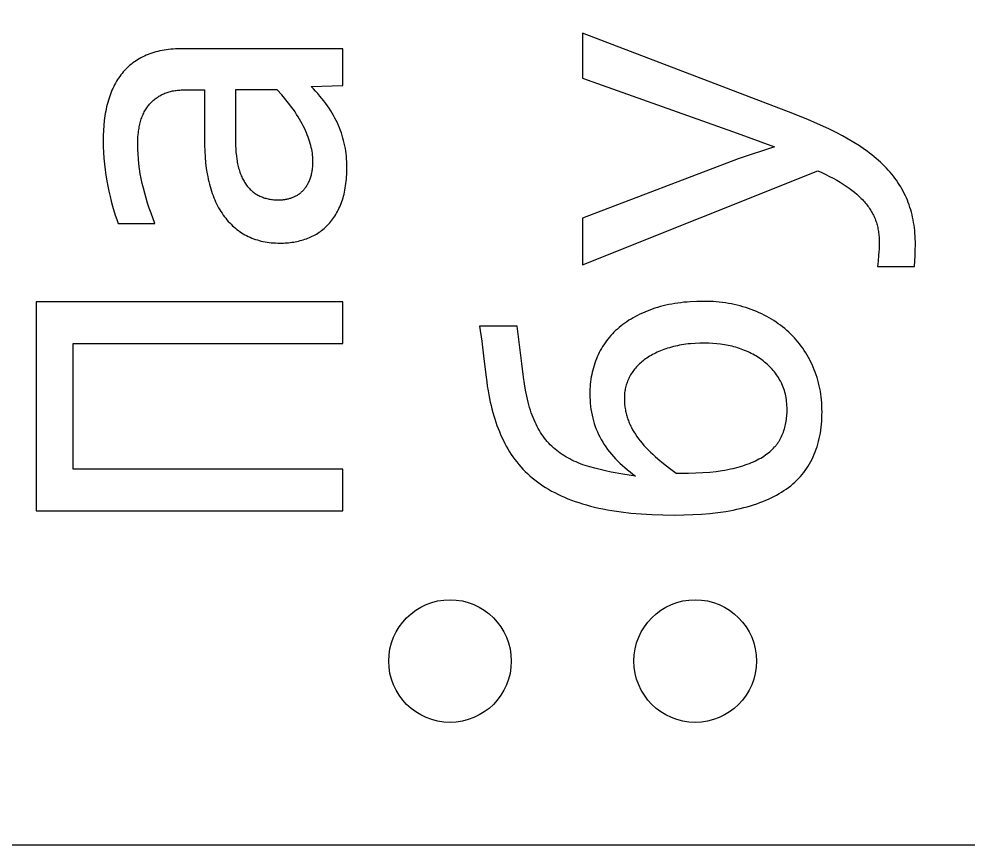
# Model space of a CAD drawing. Extents: x -175 to 175, y 1066 to 1531.
# Drawn here: x -36.1 to 25.9, y 1066 to 1119.9 of the extents above; entities that cross this region are included whole.
import ezdxf

# ---------------------------------------------------------------- set-up
doc = ezdxf.new("R2010")
doc.units = 0
doc.layers.add('DEFAULT', color=7, linetype='CONTINUOUS')

msp = doc.modelspace()

# ---------------------------------------------------------------- linework, layer by layer
at = {"layer": 'DEFAULT'}
msp.add_lwpolyline([(175, 1150.322), (175, 1181.678, 0.414214), (90.678, 1266), (-90.678, 1266, 0.414214), (-175, 1181.678), (-175, 1150.322, 0.414214), (-90.678, 1066), (90.678, 1066, 0.414214)], format="xyb", close=True, dxfattribs=at)
for points in [[(14.378, 1113.722), (0.637, 1118.956), (0.637, 1116.033), (10.736, 1112.437), (13.184, 1111.549), (10.797, 1110.769), (0.637, 1106.882), (0.637, 1103.852), (16, 1109.989), (16.267, 1109.866), (16.523, 1109.742), (16.77, 1109.617), (17.006, 1109.491), (17.233, 1109.364), (17.449, 1109.237), (17.655, 1109.108), (17.852, 1108.979), (18.038, 1108.848), (18.216, 1108.716), (18.386, 1108.582), (18.546, 1108.447), (18.697, 1108.31), (18.77, 1108.242), (18.84, 1108.172), (18.908, 1108.103), (18.974, 1108.033), (19.037, 1107.963), (19.099, 1107.892), (19.158, 1107.821), (19.215, 1107.749), (19.27, 1107.677), (19.323, 1107.605), (19.374, 1107.532), (19.423, 1107.458), (19.469, 1107.384), (19.514, 1107.309), (19.556, 1107.233), (19.597, 1107.157), (19.635, 1107.081), (19.671, 1107.004), (19.705, 1106.927), (19.737, 1106.849), (19.767, 1106.77), (19.795, 1106.691), (19.821, 1106.611), (19.845, 1106.531), (19.868, 1106.449), (19.889, 1106.367), (19.908, 1106.284), (19.925, 1106.201), (19.941, 1106.116), (19.956, 1106.031), (19.968, 1105.945), (19.979, 1105.858), (19.988, 1105.771), (19.996, 1105.682), (20.002, 1105.593), (20.006, 1105.503), (20.008, 1105.413), (20.009, 1105.321), (20.007, 1105.102), (20, 1104.889), (19.988, 1104.682), (19.971, 1104.48), (19.931, 1104.097), (19.887, 1103.745), (22.305, 1103.745), (22.35, 1104.449), (22.362, 1104.79), (22.366, 1105.168), (22.364, 1105.357), (22.359, 1105.543), (22.35, 1105.726), (22.337, 1105.908), (22.321, 1106.087), (22.301, 1106.264), (22.278, 1106.438), (22.251, 1106.611), (22.22, 1106.781), (22.186, 1106.948), (22.149, 1107.114), (22.107, 1107.277), (22.063, 1107.438), (22.014, 1107.597), (21.962, 1107.753), (21.907, 1107.907), (21.847, 1108.06), (21.784, 1108.21), (21.716, 1108.359), (21.645, 1108.507), (21.57, 1108.653), (21.49, 1108.798), (21.407, 1108.941), (21.319, 1109.082), (21.228, 1109.222), (21.133, 1109.36), (21.033, 1109.497), (20.93, 1109.632), (20.822, 1109.765), (20.711, 1109.897), (20.595, 1110.028), (20.476, 1110.157), (20.352, 1110.284), (20.224, 1110.411), (20.092, 1110.536), (19.956, 1110.659), (19.816, 1110.782), (19.671, 1110.903), (19.522, 1111.023), (19.368, 1111.142), (19.211, 1111.259), (19.049, 1111.376), (18.713, 1111.604), (18.36, 1111.828), (17.989, 1112.047), (17.601, 1112.262), (17.195, 1112.476), (16.771, 1112.688), (16.329, 1112.898), (15.39, 1113.313)], [(-17.066, 1115.487), (-15, 1115.549), (-15, 1117.936), (-25.589, 1117.936), (-25.748, 1117.934), (-25.905, 1117.929), (-26.059, 1117.921), (-26.211, 1117.91), (-26.36, 1117.895), (-26.506, 1117.878), (-26.649, 1117.857), (-26.79, 1117.832), (-26.929, 1117.805), (-27.064, 1117.774), (-27.197, 1117.74), (-27.328, 1117.703), (-27.456, 1117.663), (-27.581, 1117.619), (-27.703, 1117.573), (-27.823, 1117.523), (-27.941, 1117.47), (-28.055, 1117.414), (-28.168, 1117.355), (-28.278, 1117.294), (-28.385, 1117.229), (-28.49, 1117.162), (-28.592, 1117.092), (-28.692, 1117.02), (-28.789, 1116.944), (-28.884, 1116.866), (-28.976, 1116.785), (-29.066, 1116.701), (-29.153, 1116.614), (-29.238, 1116.524), (-29.32, 1116.432), (-29.399, 1116.337), (-29.477, 1116.239), (-29.551, 1116.138), (-29.623, 1116.035), (-29.693, 1115.929), (-29.76, 1115.82), (-29.825, 1115.709), (-29.887, 1115.595), (-29.946, 1115.478), (-30.004, 1115.358), (-30.058, 1115.236), (-30.11, 1115.111), (-30.16, 1114.984), (-30.207, 1114.854), (-30.251, 1114.721), (-30.293, 1114.585), (-30.333, 1114.447), (-30.37, 1114.306), (-30.405, 1114.163), (-30.437, 1114.018), (-30.467, 1113.871), (-30.494, 1113.722), (-30.519, 1113.57), (-30.562, 1113.261), (-30.596, 1112.943), (-30.62, 1112.616), (-30.634, 1112.281), (-30.639, 1111.937), (-30.634, 1111.556), (-30.618, 1111.176), (-30.592, 1110.798), (-30.555, 1110.422), (-30.509, 1110.051), (-30.457, 1109.688), (-30.398, 1109.332), (-30.333, 1108.984), (-30.262, 1108.644), (-30.186, 1108.313), (-30.105, 1107.99), (-30.019, 1107.676), (-29.841, 1107.085), (-29.751, 1106.811), (-29.66, 1106.551), (-27.257, 1106.551), (-27.51, 1107.219), (-27.624, 1107.549), (-27.731, 1107.876), (-27.831, 1108.201), (-27.923, 1108.523), (-28.007, 1108.843), (-28.083, 1109.16), (-28.152, 1109.476), (-28.211, 1109.794), (-28.261, 1110.112), (-28.301, 1110.432), (-28.333, 1110.753), (-28.356, 1111.075), (-28.37, 1111.398), (-28.374, 1111.723), (-28.371, 1111.943), (-28.361, 1112.156), (-28.345, 1112.362), (-28.335, 1112.462), (-28.323, 1112.561), (-28.309, 1112.657), (-28.294, 1112.752), (-28.277, 1112.845), (-28.259, 1112.937), (-28.239, 1113.026), (-28.217, 1113.114), (-28.194, 1113.2), (-28.169, 1113.284), (-28.143, 1113.366), (-28.115, 1113.447), (-28.086, 1113.525), (-28.054, 1113.602), (-28.022, 1113.677), (-27.987, 1113.751), (-27.951, 1113.822), (-27.914, 1113.892), (-27.874, 1113.96), (-27.834, 1114.026), (-27.791, 1114.091), (-27.747, 1114.153), (-27.702, 1114.214), (-27.655, 1114.273), (-27.606, 1114.33), (-27.555, 1114.386), (-27.504, 1114.439), (-27.451, 1114.491), (-27.397, 1114.541), (-27.342, 1114.59), (-27.286, 1114.637), (-27.229, 1114.682), (-27.171, 1114.725), (-27.112, 1114.767), (-27.052, 1114.807), (-26.991, 1114.846), (-26.928, 1114.882), (-26.865, 1114.917), (-26.801, 1114.95), (-26.735, 1114.982), (-26.669, 1115.012), (-26.601, 1115.04), (-26.532, 1115.066), (-26.463, 1115.091), (-26.392, 1115.114), (-26.32, 1115.135), (-26.247, 1115.155), (-26.173, 1115.173), (-26.098, 1115.189), (-26.022, 1115.203), (-25.945, 1115.216), (-25.867, 1115.227), (-25.787, 1115.237), (-25.707, 1115.244), (-25.625, 1115.25), (-25.543, 1115.254), (-25.459, 1115.257), (-25.375, 1115.258), (-24.028, 1115.258), (-24.028, 1112.075), (-24.023, 1111.661), (-24.008, 1111.259), (-23.982, 1110.87), (-23.947, 1110.495), (-23.901, 1110.132), (-23.844, 1109.781), (-23.812, 1109.611), (-23.778, 1109.444), (-23.741, 1109.28), (-23.701, 1109.12), (-23.659, 1108.962), (-23.614, 1108.808), (-23.567, 1108.657), (-23.517, 1108.509), (-23.465, 1108.365), (-23.41, 1108.224), (-23.352, 1108.085), (-23.292, 1107.951), (-23.23, 1107.819), (-23.165, 1107.69), (-23.097, 1107.565), (-23.027, 1107.443), (-22.954, 1107.324), (-22.878, 1107.209), (-22.8, 1107.096), (-22.72, 1106.987), (-22.637, 1106.881), (-22.553, 1106.779), (-22.466, 1106.679), (-22.377, 1106.584), (-22.287, 1106.491), (-22.194, 1106.402), (-22.1, 1106.316), (-22.003, 1106.234), (-21.905, 1106.155), (-21.804, 1106.079), (-21.702, 1106.007), (-21.598, 1105.938), (-21.492, 1105.872), (-21.383, 1105.81), (-21.273, 1105.751), (-21.161, 1105.696), (-21.047, 1105.644), (-20.931, 1105.595), (-20.813, 1105.55), (-20.693, 1105.508), (-20.571, 1105.469), (-20.447, 1105.434), (-20.321, 1105.402), (-20.194, 1105.373), (-20.064, 1105.348), (-19.932, 1105.326), (-19.799, 1105.308), (-19.663, 1105.292), (-19.525, 1105.281), (-19.386, 1105.272), (-19.244, 1105.267), (-19.101, 1105.265), (-18.985, 1105.267), (-18.87, 1105.27), (-18.756, 1105.275), (-18.643, 1105.283), (-18.531, 1105.293), (-18.42, 1105.305), (-18.311, 1105.32), (-18.202, 1105.336), (-18.094, 1105.355), (-17.988, 1105.376), (-17.883, 1105.399), (-17.778, 1105.425), (-17.675, 1105.452), (-17.573, 1105.482), (-17.472, 1105.514), (-17.372, 1105.549), (-17.273, 1105.585), (-17.176, 1105.624), (-17.081, 1105.666), (-16.987, 1105.71), (-16.895, 1105.757), (-16.804, 1105.806), (-16.715, 1105.858), (-16.628, 1105.912), (-16.542, 1105.969), (-16.458, 1106.028), (-16.375, 1106.09), (-16.294, 1106.154), (-16.215, 1106.221), (-16.138, 1106.29), (-16.061, 1106.362), (-15.987, 1106.436), (-15.914, 1106.513), (-15.844, 1106.592), (-15.775, 1106.674), (-15.708, 1106.759), (-15.643, 1106.846), (-15.581, 1106.936), (-15.52, 1107.028), (-15.461, 1107.123), (-15.404, 1107.22), (-15.349, 1107.32), (-15.296, 1107.423), (-15.245, 1107.528), (-15.196, 1107.636), (-15.149, 1107.746), (-15.104, 1107.859), (-15.061, 1107.974), (-15.02, 1108.092), (-14.982, 1108.213), (-14.947, 1108.337), (-14.914, 1108.465), (-14.884, 1108.595), (-14.856, 1108.728), (-14.831, 1108.864), (-14.809, 1109.003), (-14.789, 1109.145), (-14.772, 1109.29), (-14.757, 1109.438), (-14.746, 1109.589), (-14.736, 1109.743), (-14.73, 1109.9), (-14.725, 1110.223), (-14.727, 1110.401), (-14.733, 1110.577), (-14.744, 1110.753), (-14.759, 1110.927), (-14.778, 1111.1), (-14.802, 1111.272), (-14.83, 1111.444), (-14.862, 1111.614), (-14.899, 1111.783), (-14.94, 1111.951), (-14.985, 1112.119), (-15.034, 1112.285), (-15.088, 1112.45), (-15.146, 1112.614), (-15.209, 1112.777), (-15.275, 1112.94), (-15.347, 1113.101), (-15.424, 1113.262), (-15.506, 1113.423), (-15.594, 1113.584), (-15.687, 1113.744), (-15.785, 1113.904), (-15.889, 1114.064), (-15.998, 1114.223), (-16.113, 1114.382), (-16.233, 1114.541), (-16.358, 1114.699), (-16.489, 1114.858), (-16.625, 1115.015), (-16.767, 1115.173), (-16.914, 1115.33)], [(-21.993, 1111.876), (-21.99, 1111.632), (-21.981, 1111.396), (-21.965, 1111.169), (-21.943, 1110.95), (-21.915, 1110.74), (-21.899, 1110.639), (-21.881, 1110.539), (-21.862, 1110.442), (-21.841, 1110.346), (-21.818, 1110.253), (-21.794, 1110.162), (-21.769, 1110.073), (-21.742, 1109.986), (-21.714, 1109.902), (-21.684, 1109.819), (-21.653, 1109.738), (-21.621, 1109.659), (-21.588, 1109.583), (-21.553, 1109.508), (-21.517, 1109.435), (-21.48, 1109.365), (-21.441, 1109.296), (-21.401, 1109.23), (-21.36, 1109.165), (-21.317, 1109.103), (-21.273, 1109.042), (-21.228, 1108.984), (-21.182, 1108.927), (-21.134, 1108.873), (-21.085, 1108.82), (-21.035, 1108.769), (-20.984, 1108.72), (-20.932, 1108.673), (-20.879, 1108.628), (-20.824, 1108.584), (-20.769, 1108.543), (-20.712, 1108.503), (-20.654, 1108.465), (-20.595, 1108.429), (-20.535, 1108.395), (-20.474, 1108.362), (-20.412, 1108.332), (-20.348, 1108.303), (-20.284, 1108.276), (-20.218, 1108.251), (-20.151, 1108.228), (-20.084, 1108.206), (-20.015, 1108.186), (-19.945, 1108.168), (-19.875, 1108.151), (-19.803, 1108.137), (-19.73, 1108.124), (-19.657, 1108.112), (-19.582, 1108.103), (-19.506, 1108.095), (-19.429, 1108.089), (-19.351, 1108.085), (-19.273, 1108.082), (-19.193, 1108.081), (-19.137, 1108.082), (-19.082, 1108.083), (-19.028, 1108.086), (-18.973, 1108.09), (-18.919, 1108.095), (-18.865, 1108.1), (-18.812, 1108.107), (-18.759, 1108.116), (-18.706, 1108.125), (-18.653, 1108.135), (-18.601, 1108.146), (-18.549, 1108.159), (-18.497, 1108.172), (-18.446, 1108.187), (-18.394, 1108.202), (-18.344, 1108.219), (-18.293, 1108.237), (-18.244, 1108.256), (-18.195, 1108.276), (-18.147, 1108.298), (-18.099, 1108.321), (-18.052, 1108.346), (-18.006, 1108.372), (-17.961, 1108.399), (-17.916, 1108.427), (-17.873, 1108.457), (-17.829, 1108.488), (-17.787, 1108.52), (-17.745, 1108.554), (-17.704, 1108.589), (-17.664, 1108.625), (-17.624, 1108.663), (-17.586, 1108.702), (-17.548, 1108.742), (-17.511, 1108.784), (-17.476, 1108.827), (-17.441, 1108.872), (-17.407, 1108.918), (-17.375, 1108.966), (-17.343, 1109.015), (-17.313, 1109.065), (-17.283, 1109.117), (-17.254, 1109.17), (-17.227, 1109.225), (-17.2, 1109.281), (-17.175, 1109.339), (-17.15, 1109.398), (-17.127, 1109.458), (-17.105, 1109.52), (-17.084, 1109.584), (-17.065, 1109.649), (-17.047, 1109.717), (-17.03, 1109.785), (-17.015, 1109.856), (-17.001, 1109.928), (-16.989, 1110.002), (-16.979, 1110.077), (-16.969, 1110.154), (-16.961, 1110.233), (-16.955, 1110.313), (-16.95, 1110.395), (-16.946, 1110.479), (-16.943, 1110.652), (-16.944, 1110.71), (-16.946, 1110.768), (-16.948, 1110.826), (-16.952, 1110.886), (-16.963, 1111.006), (-16.978, 1111.128), (-16.998, 1111.252), (-17.022, 1111.378), (-17.05, 1111.506), (-17.083, 1111.637), (-17.12, 1111.77), (-17.162, 1111.904), (-17.207, 1112.041), (-17.258, 1112.18), (-17.312, 1112.321), (-17.371, 1112.464), (-17.434, 1112.609), (-17.502, 1112.756), (-17.574, 1112.905), (-17.652, 1113.054), (-17.734, 1113.205), (-17.822, 1113.357), (-17.915, 1113.51), (-18.012, 1113.664), (-18.115, 1113.819), (-18.223, 1113.974), (-18.336, 1114.131), (-18.454, 1114.289), (-18.706, 1114.608), (-18.977, 1114.931), (-19.269, 1115.258), (-21.993, 1115.258)], [(-15, 1101.44), (-35, 1101.44), (-35, 1087.79), (-15, 1087.79), (-15, 1090.514), (-32.582, 1090.514), (-32.582, 1098.716), (-15, 1098.716)], [(4.11, 1090.065), (3.287, 1090.188), (2.517, 1090.329), (2.151, 1090.406), (1.799, 1090.487), (1.46, 1090.572), (1.134, 1090.662), (0.976, 1090.709), (0.82, 1090.759), (0.668, 1090.811), (0.519, 1090.866), (0.373, 1090.924), (0.229, 1090.985), (0.089, 1091.048), (-0.048, 1091.113), (-0.183, 1091.181), (-0.314, 1091.252), (-0.442, 1091.326), (-0.568, 1091.402), (-0.69, 1091.481), (-0.809, 1091.562), (-0.926, 1091.646), (-1.039, 1091.733), (-1.149, 1091.823), (-1.257, 1091.916), (-1.362, 1092.013), (-1.463, 1092.113), (-1.562, 1092.216), (-1.658, 1092.323), (-1.751, 1092.434), (-1.84, 1092.548), (-1.927, 1092.665), (-2.012, 1092.786), (-2.093, 1092.911), (-2.171, 1093.038), (-2.246, 1093.17), (-2.319, 1093.305), (-2.388, 1093.443), (-2.454, 1093.585), (-2.518, 1093.731), (-2.58, 1093.882), (-2.639, 1094.038), (-2.696, 1094.199), (-2.751, 1094.365), (-2.804, 1094.536), (-2.854, 1094.712), (-2.902, 1094.893), (-2.991, 1095.27), (-3.071, 1095.668), (-3.142, 1096.085), (-3.204, 1096.523), (-3.311, 1097.418), (-3.617, 1099.843), (-6.066, 1099.843), (-5.913, 1098.864), (-5.783, 1097.716), (-5.645, 1096.515), (-5.608, 1096.216), (-5.567, 1095.924), (-5.52, 1095.638), (-5.469, 1095.36), (-5.374, 1094.896), (-5.322, 1094.669), (-5.266, 1094.445), (-5.206, 1094.224), (-5.144, 1094.007), (-5.078, 1093.793), (-5.008, 1093.583), (-4.935, 1093.375), (-4.859, 1093.171), (-4.779, 1092.971), (-4.696, 1092.773), (-4.609, 1092.579), (-4.519, 1092.388), (-4.426, 1092.2), (-4.329, 1092.016), (-4.228, 1091.835), (-4.122, 1091.658), (-4.011, 1091.484), (-3.896, 1091.315), (-3.775, 1091.148), (-3.65, 1090.986), (-3.519, 1090.827), (-3.384, 1090.671), (-3.244, 1090.52), (-3.099, 1090.372), (-2.949, 1090.227), (-2.794, 1090.087), (-2.634, 1089.949), (-2.47, 1089.816), (-2.3, 1089.686), (-2.125, 1089.56), (-1.946, 1089.438), (-1.76, 1089.319), (-1.569, 1089.204), (-1.372, 1089.092), (-1.17, 1088.985), (-0.962, 1088.881), (-0.748, 1088.781), (-0.528, 1088.684), (-0.303, 1088.591), (-0.072, 1088.502), (0.164, 1088.417), (0.407, 1088.335), (0.654, 1088.257), (0.908, 1088.183), (1.167, 1088.112), (1.432, 1088.045), (1.704, 1087.982), (1.982, 1087.923), (2.268, 1087.868), (2.561, 1087.818), (3.168, 1087.728), (3.804, 1087.655), (4.469, 1087.598), (5.162, 1087.557), (5.884, 1087.533), (6.635, 1087.525), (7.248, 1087.532), (7.84, 1087.552), (8.41, 1087.585), (8.959, 1087.632), (9.487, 1087.692), (9.993, 1087.766), (10.479, 1087.853), (10.713, 1087.901), (10.943, 1087.953), (11.167, 1088.008), (11.386, 1088.067), (11.601, 1088.129), (11.81, 1088.193), (12.015, 1088.261), (12.214, 1088.333), (12.409, 1088.407), (12.599, 1088.485), (12.784, 1088.566), (12.964, 1088.65), (13.139, 1088.738), (13.31, 1088.828), (13.475, 1088.922), (13.636, 1089.019), (13.791, 1089.12), (13.942, 1089.223), (14.088, 1089.33), (14.229, 1089.44), (14.365, 1089.554), (14.497, 1089.671), (14.623, 1089.791), (14.745, 1089.914), (14.862, 1090.04), (14.975, 1090.17), (15.082, 1090.303), (15.185, 1090.44), (15.283, 1090.58), (15.376, 1090.723), (15.465, 1090.869), (15.549, 1091.018), (15.627, 1091.171), (15.702, 1091.327), (15.771, 1091.487), (15.836, 1091.649), (15.897, 1091.815), (15.953, 1091.984), (16.004, 1092.156), (16.051, 1092.331), (16.094, 1092.51), (16.132, 1092.691), (16.166, 1092.876), (16.195, 1093.064), (16.219, 1093.255), (16.24, 1093.449), (16.255, 1093.647), (16.266, 1093.847), (16.273, 1094.051), (16.275, 1094.258), (16.273, 1094.456), (16.266, 1094.652), (16.255, 1094.845), (16.24, 1095.037), (16.219, 1095.226), (16.195, 1095.414), (16.166, 1095.599), (16.132, 1095.782), (16.094, 1095.963), (16.051, 1096.143), (16.004, 1096.319), (15.953, 1096.494), (15.897, 1096.667), (15.836, 1096.838), (15.771, 1097.006), (15.702, 1097.173), (15.628, 1097.337), (15.551, 1097.498), (15.471, 1097.656), (15.386, 1097.812), (15.299, 1097.964), (15.208, 1098.114), (15.113, 1098.261), (15.015, 1098.405), (14.913, 1098.546), (14.808, 1098.684), (14.699, 1098.819), (14.587, 1098.952), (14.471, 1099.081), (14.352, 1099.208), (14.229, 1099.332), (14.103, 1099.453), (13.973, 1099.571), (13.84, 1099.685), (13.704, 1099.797), (13.565, 1099.904), (13.423, 1100.009), (13.278, 1100.11), (13.129, 1100.208), (12.978, 1100.302), (12.823, 1100.393), (12.666, 1100.481), (12.505, 1100.565), (12.341, 1100.647), (12.174, 1100.724), (12.004, 1100.799), (11.831, 1100.87), (11.654, 1100.937), (11.475, 1101.001), (11.294, 1101.061), (11.111, 1101.117), (10.926, 1101.168), (10.739, 1101.216), (10.55, 1101.259), (10.359, 1101.298), (10.166, 1101.333), (9.971, 1101.364), (9.774, 1101.391), (9.574, 1101.414), (9.373, 1101.432), (9.17, 1101.447), (8.965, 1101.457), (8.757, 1101.463), (8.548, 1101.465), (8.107, 1101.458), (7.678, 1101.437), (7.468, 1101.421), (7.262, 1101.402), (7.059, 1101.379), (6.859, 1101.352), (6.662, 1101.322), (6.468, 1101.289), (6.278, 1101.252), (6.09, 1101.211), (5.906, 1101.167), (5.725, 1101.12), (5.547, 1101.068), (5.373, 1101.014), (5.201, 1100.956), (5.033, 1100.895), (4.869, 1100.832), (4.707, 1100.766), (4.55, 1100.697), (4.395, 1100.626), (4.244, 1100.551), (4.097, 1100.474), (3.953, 1100.395), (3.812, 1100.312), (3.675, 1100.227), (3.541, 1100.139), (3.41, 1100.048), (3.283, 1099.954), (3.159, 1099.858), (3.039, 1099.759), (2.922, 1099.657), (2.809, 1099.553), (2.7, 1099.447), (2.594, 1099.338), (2.492, 1099.227), (2.393, 1099.113), (2.298, 1098.997), (2.207, 1098.879), (2.119, 1098.758), (2.035, 1098.635), (1.955, 1098.51), (1.878, 1098.382), (1.805, 1098.251), (1.736, 1098.119), (1.67, 1097.984), (1.608, 1097.846), (1.55, 1097.707), (1.495, 1097.566), (1.444, 1097.423), (1.397, 1097.279), (1.354, 1097.133), (1.315, 1096.985), (1.279, 1096.836), (1.247, 1096.685), (1.219, 1096.533), (1.194, 1096.379), (1.173, 1096.223), (1.156, 1096.066), (1.143, 1095.907), (1.134, 1095.747), (1.128, 1095.585), (1.126, 1095.421), (1.129, 1095.216), (1.138, 1095.013), (1.152, 1094.813), (1.173, 1094.616), (1.199, 1094.421), (1.231, 1094.229), (1.268, 1094.039), (1.312, 1093.852), (1.361, 1093.668), (1.416, 1093.487), (1.477, 1093.308), (1.544, 1093.131), (1.616, 1092.958), (1.694, 1092.786), (1.779, 1092.618), (1.868, 1092.452), (1.964, 1092.289), (2.066, 1092.127), (2.173, 1091.967), (2.287, 1091.809), (2.406, 1091.654), (2.532, 1091.5), (2.663, 1091.348), (2.8, 1091.197), (2.943, 1091.049), (3.092, 1090.903), (3.247, 1090.758), (3.408, 1090.616), (3.574, 1090.475), (3.747, 1090.337), (3.926, 1090.2)], [(8.64, 1098.741), (8.312, 1098.737), (7.996, 1098.723), (7.69, 1098.699), (7.541, 1098.684), (7.394, 1098.667), (7.251, 1098.647), (7.11, 1098.625), (6.972, 1098.6), (6.836, 1098.574), (6.704, 1098.544), (6.573, 1098.513), (6.446, 1098.479), (6.321, 1098.443), (6.199, 1098.405), (6.08, 1098.365), (5.963, 1098.324), (5.848, 1098.281), (5.737, 1098.237), (5.627, 1098.191), (5.521, 1098.144), (5.417, 1098.095), (5.315, 1098.044), (5.216, 1097.992), (5.12, 1097.939), (5.026, 1097.884), (4.935, 1097.827), (4.846, 1097.769), (4.76, 1097.709), (4.676, 1097.647), (4.595, 1097.585), (4.517, 1097.521), (4.441, 1097.456), (4.368, 1097.39), (4.298, 1097.322), (4.23, 1097.254), (4.165, 1097.184), (4.103, 1097.114), (4.043, 1097.042), (3.985, 1096.969), (3.931, 1096.895), (3.879, 1096.82), (3.829, 1096.743), (3.783, 1096.666), (3.738, 1096.587), (3.697, 1096.507), (3.658, 1096.427), (3.622, 1096.346), (3.588, 1096.264), (3.556, 1096.182), (3.528, 1096.1), (3.501, 1096.017), (3.477, 1095.933), (3.456, 1095.849), (3.437, 1095.765), (3.421, 1095.68), (3.407, 1095.595), (3.396, 1095.509), (3.387, 1095.422), (3.381, 1095.336), (3.377, 1095.248), (3.376, 1095.161), (3.376, 1095.071), (3.379, 1094.983), (3.383, 1094.895), (3.389, 1094.808), (3.396, 1094.722), (3.405, 1094.637), (3.415, 1094.553), (3.427, 1094.47), (3.441, 1094.388), (3.456, 1094.306), (3.473, 1094.226), (3.492, 1094.146), (3.512, 1094.068), (3.534, 1093.99), (3.557, 1093.913), (3.582, 1093.837), (3.609, 1093.762), (3.637, 1093.686), (3.667, 1093.611), (3.698, 1093.536), (3.731, 1093.461), (3.765, 1093.387), (3.801, 1093.313), (3.839, 1093.238), (3.918, 1093.09), (4.004, 1092.943), (4.096, 1092.797), (4.194, 1092.651), (4.299, 1092.506), (4.411, 1092.36), (4.53, 1092.215), (4.655, 1092.07), (4.788, 1091.924), (4.927, 1091.779), (5.074, 1091.634), (5.227, 1091.488), (5.388, 1091.342), (5.558, 1091.193), (5.923, 1090.888), (6.323, 1090.573), (6.757, 1090.249), (7.048, 1090.249), (7.557, 1090.254), (8.042, 1090.269), (8.505, 1090.294), (8.944, 1090.329), (9.36, 1090.374), (9.752, 1090.429), (9.94, 1090.461), (10.122, 1090.495), (10.298, 1090.531), (10.468, 1090.57), (10.794, 1090.654), (10.951, 1090.699), (11.103, 1090.745), (11.251, 1090.793), (11.394, 1090.843), (11.533, 1090.895), (11.668, 1090.949), (11.798, 1091.004), (11.924, 1091.061), (12.045, 1091.12), (12.162, 1091.181), (12.275, 1091.244), (12.384, 1091.308), (12.488, 1091.374), (12.588, 1091.442), (12.683, 1091.512), (12.775, 1091.583), (12.864, 1091.656), (12.949, 1091.731), (13.03, 1091.807), (13.107, 1091.884), (13.181, 1091.964), (13.217, 1092.004), (13.251, 1092.045), (13.285, 1092.086), (13.318, 1092.127), (13.35, 1092.169), (13.381, 1092.212), (13.411, 1092.254), (13.44, 1092.297), (13.468, 1092.341), (13.496, 1092.385), (13.522, 1092.429), (13.548, 1092.474), (13.572, 1092.519), (13.596, 1092.564), (13.619, 1092.61), (13.641, 1092.657), (13.662, 1092.703), (13.682, 1092.751), (13.72, 1092.846), (13.755, 1092.942), (13.788, 1093.04), (13.819, 1093.138), (13.847, 1093.238), (13.873, 1093.339), (13.896, 1093.441), (13.917, 1093.544), (13.935, 1093.649), (13.951, 1093.754), (13.965, 1093.861), (13.976, 1093.969), (13.984, 1094.077), (13.991, 1094.187), (13.994, 1094.299), (13.995, 1094.411), (13.994, 1094.544), (13.988, 1094.675), (13.98, 1094.803), (13.967, 1094.93), (13.951, 1095.055), (13.932, 1095.178), (13.909, 1095.298), (13.883, 1095.417), (13.853, 1095.534), (13.819, 1095.648), (13.782, 1095.761), (13.741, 1095.871), (13.697, 1095.98), (13.65, 1096.086), (13.625, 1096.139), (13.599, 1096.191), (13.572, 1096.242), (13.544, 1096.293), (13.486, 1096.393), (13.427, 1096.492), (13.364, 1096.588), (13.3, 1096.682), (13.233, 1096.774), (13.165, 1096.864), (13.093, 1096.951), (13.02, 1097.037), (12.944, 1097.121), (12.866, 1097.202), (12.786, 1097.282), (12.703, 1097.359), (12.619, 1097.434), (12.531, 1097.507), (12.442, 1097.578), (12.35, 1097.647), (12.257, 1097.714), (12.161, 1097.779), (12.064, 1097.842), (11.965, 1097.902), (11.865, 1097.961), (11.763, 1098.017), (11.659, 1098.071), (11.553, 1098.124), (11.445, 1098.174), (11.336, 1098.222), (11.225, 1098.268), (11.112, 1098.311), (10.998, 1098.353), (10.882, 1098.393), (10.764, 1098.43), (10.644, 1098.466), (10.523, 1098.499), (10.402, 1098.531), (10.28, 1098.56), (10.157, 1098.586), (10.034, 1098.611), (9.91, 1098.634), (9.786, 1098.654), (9.661, 1098.673), (9.409, 1098.703), (9.155, 1098.724), (8.899, 1098.737)]]:
    msp.add_lwpolyline(points, close=True, dxfattribs=at)
for centre in [(-8, 1078, 105), (8, 1078, 105)]:
    msp.add_circle(centre, 4, dxfattribs=at)

doc.saveas('drawing.dxf')
